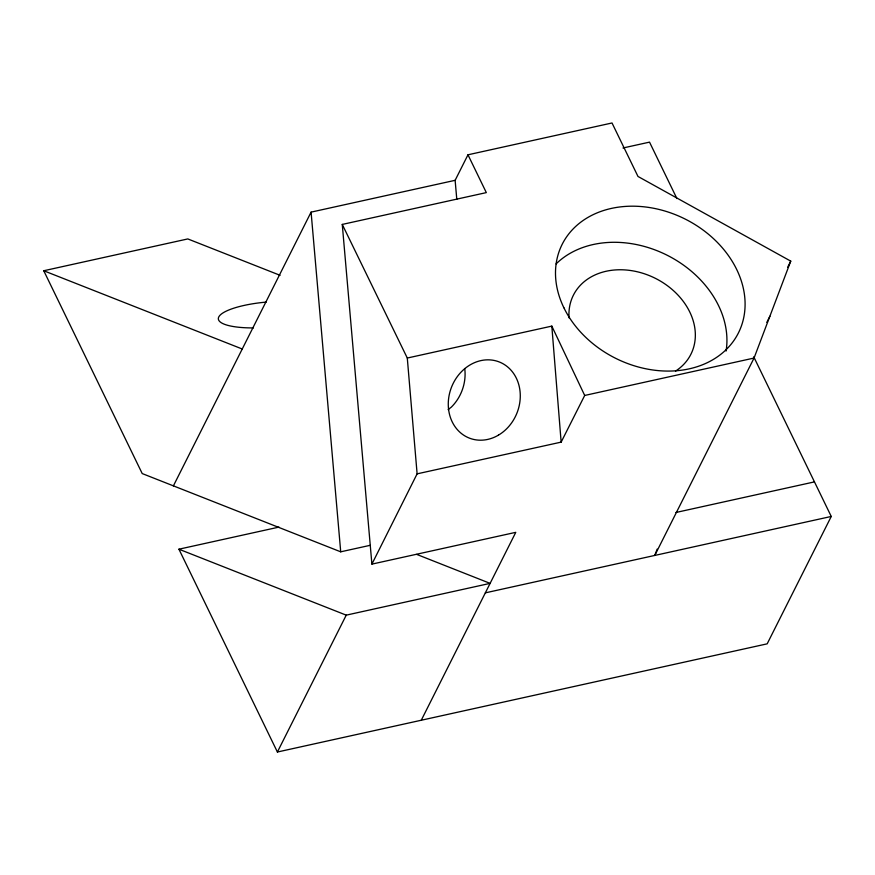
<?xml version="1.0" encoding="UTF-8"?>
<svg xmlns="http://www.w3.org/2000/svg" width="875" height="875" viewBox="0 0 875 875"><rect width="100%" height="100%" fill="white"/><g stroke="black" fill="none" stroke-linecap="round" stroke-linejoin="round"><path stroke-width="1.31" d="M657.18 549.106L654.784 555.428L754.053 358.05L790.748 261.133L637.984 176.455L612.019 122.981L467.972 154.798L455.131 180.316L456.794 199.336M421.269 720.234L515.78 532.339L371.897 564.123L417.113 473.845L407.291 358.039L342.267 224.427L486.325 192.609L467.972 154.798M173.403 485.866L311.084 212.133L455.131 180.316M278.972 527.1L178.927 549.194L277.397 752.019L346.238 615.147L490.109 583.373L416.675 554.378M787.675 267.225L790.748 261.133M766.806 322.372L769.869 316.28M753.725 356.781L831.25 516.458L767.178 643.836L277.397 752.019M417.113 473.845L561.148 442.127L584.697 395.456L754.053 358.05M448.131 409.609L451.303 407.159A40.906 35.186 -68.5 0 0 464.734 368.528M370.059 545.344L340.714 551.819L142.22 473.572L43.75 270.747L187.808 238.93L280.098 275.319M622.989 147.995L649.523 142.133L676.911 198.559M407.291 358.039L551.819 326.113L584.697 395.456M675.927 512.487L814.472 481.884M485.341 592.856L831.25 516.458M43.75 270.747L242.244 349.005M178.927 549.194L346.238 615.147M342.267 224.427L371.897 564.123M311.084 212.133L340.714 551.819M561.148 442.127L551.819 326.113M253.466 327.917A49.317 12.611 -5 0 1 218.772 316.947A49.317 12.611 -5 0 1 266.273 302.094M569.078 317.931A65.756 51.877 26.7 0 1 655.266 278.283A65.756 51.877 26.7 0 1 675.489 371.12M556.106 263.9A98.634 77.82 26.7 0 1 667.953 255.642A98.634 77.82 26.7 0 1 726.075 351.028M498.4 435.17A40.906 35.186 -68.5 0 0 505.892 365.575A40.906 35.186 -68.5 0 0 448.525 399.328A40.906 35.186 -68.5 0 0 498.4 435.17M563.861 307.716A98.634 77.82 26.7 0 0 727.234 348.556A98.634 77.82 26.7 0 0 659.783 209.628A98.634 77.82 26.7 0 0 563.861 307.716"/></g></svg>
